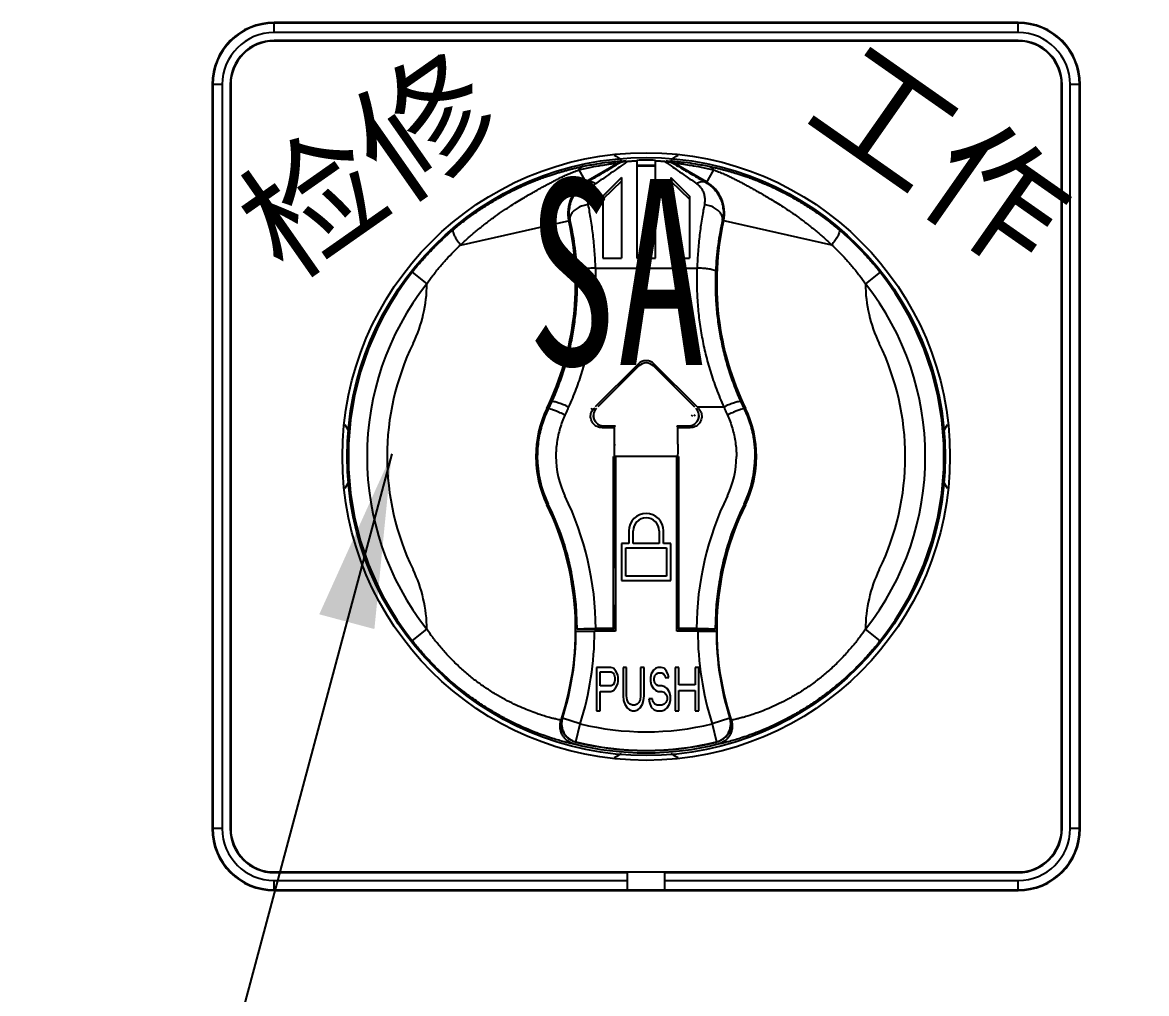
# Model space of a CAD drawing. Extents: x -13620 to 9472, y -41784 to 1902.
# Drawn here: x -560.6 to -469.9, y -40675 to -40596.7 of the extents above; entities that cross this region are included whole.
import ezdxf

# ---------------------------------------------------------------- set-up
doc = ezdxf.new("R2010")
doc.units = 0
doc.header["$LTSCALE"] = 0.5
doc.header["$MEASUREMENT"] = 0
doc.layers.get('0').update_dxf_attribs({"linetype": 'CONTINUOUS'})
doc.layers.add('3 DIM', color=4, linetype='CONTINUOUS', lineweight=13)
doc.styles.add('FS', font='')
doc.styles.get("Standard").update_dxf_attribs({"font": 'isocp.shx', "width": 0.707, "bigfont": 'hztxt.shx'})
doc.styles.get('FS').set_extended_font_data('SimSun')
doc.dimstyles.new('常用14', dxfattribs={"dimtxt": 14, "dimasz": 14, "dimexe": 3.5, "dimexo": 0, "dimgap": 3.5, "dimtad": 1, "dimtoh": 1, "dimdec": 5, "dimdsep": 46, "dimtxsty": 'Standard', "dimcen": 14, "dimadec": 0, "dimazin": 2, "dimtfac": 1, "dimtdec": 5, "dimtmove": 0, "dimatfit": 3, "dimfxl": 1, "dimtfill": 1, "dimtfillclr": 256, "dimarcsym": 0})

msp = doc.modelspace()

# ---------------------------------------------------------------- linework, layer by layer
at = {"ltscale": 0.5}
for p, q in [((-540.28033, -40597.51021), (-540.28033, -40596.70564)), ((-480.28033, -40596.70564), (-540.28033, -40596.70564)), ((-480.28033, -40596.76024), (-540.28033, -40596.76024)), ((-480.28033, -40597.51021), (-480.28033, -40596.70564)), ((-480.28033, -40597.51021), (-540.28033, -40597.51021)), ((-480.28033, -40598.15564), (-540.28033, -40598.15564)), ((-480.28033, -40598.20564), (-540.28033, -40598.20564)), ((-544.47575, -40601.70564), (-545.28033, -40601.70564)), ((-545.28033, -40601.70564), (-545.28033, -40661.70564)), ((-545.22573, -40601.70564), (-545.22573, -40661.70564)), ((-544.47575, -40601.70564), (-544.47575, -40661.70564)), ((-543.83033, -40601.70564), (-543.83033, -40661.70564)), ((-543.78033, -40601.70564), (-543.78033, -40661.70564)), ((-476.78033, -40661.70564), (-476.78033, -40601.70564)), ((-476.73033, -40661.70564), (-476.73033, -40601.70564)), ((-476.0849, -40661.70564), (-476.0849, -40601.70564)), ((-475.28033, -40601.70564), (-476.0849, -40601.70564)), ((-475.33493, -40661.70564), (-475.33493, -40601.70564)), ((-475.28033, -40661.70564), (-475.28033, -40601.70564)), ((-511.89623, -40607.86415), (-511.88388, -40607.90268)), ((-511.88388, -40607.90268), (-511.76455, -40607.89464)), ((-511.03033, -40607.82214), (-511.03033, -40615.70564)), ((-509.53033, -40615.70564), (-509.53033, -40607.82214)), ((-508.79611, -40607.89464), (-508.67677, -40607.90268)), ((-508.67677, -40607.90268), (-508.66442, -40607.86415)), ((-515.70432, -40608.59025), (-515.10685, -40609.62527)), ((-512.54478, -40608.06167), (-515.14339, -40609.56198)), ((-512.54478, -40608.06167), (-512.53321, -40608.09965)), ((-511.03033, -40608.21506), (-509.53033, -40608.21506)), ((-511.03033, -40608.25288), (-509.53033, -40608.25288)), ((-508.02744, -40608.09965), (-508.01587, -40608.06167)), ((-505.41726, -40609.56198), (-508.01587, -40608.06167)), ((-504.8563, -40608.59026), (-505.4538, -40609.62527)), ((-512.28033, -40609.20564), (-513.78033, -40610.70564)), ((-512.28033, -40609.50783), (-513.78033, -40610.95533)), ((-512.28033, -40609.20564), (-512.28033, -40615.70564)), ((-508.28033, -40609.20564), (-508.28033, -40615.70564)), ((-508.28033, -40609.20564), (-506.78033, -40610.70564)), ((-508.28033, -40609.50783), (-506.78033, -40610.95533)), ((-513.78033, -40610.70564), (-513.78033, -40615.70564)), ((-506.78033, -40610.70564), (-506.78033, -40615.70564)), ((-525.24463, -40614.64932), (-516.43733, -40612.68242)), ((-495.31621, -40614.64914), (-504.12331, -40612.68241)), ((-513.78033, -40615.70564), (-512.28033, -40615.70564)), ((-511.03033, -40615.70564), (-509.53033, -40615.70564)), ((-508.28033, -40615.70564), (-506.78033, -40615.70564)), ((-529.14445, -40616.84739), (-527.96613, -40617.77549)), ((-514.38458, -40616.50665), (-506.17607, -40616.5067)), ((-491.4162, -40616.84739), (-492.59452, -40617.77549)), ((-510.92788, -40624.24837), (-514.39089, -40627.70564)), ((-510.81767, -40624.35858), (-510.92788, -40624.24837)), ((-509.74298, -40624.35858), (-509.63277, -40624.24837)), ((-506.16976, -40627.70564), (-509.63277, -40624.24837)), ((-510.86321, -40624.40412), (-514.17022, -40627.70564)), ((-509.69744, -40624.40412), (-506.39044, -40627.70564)), ((-514.49055, -40627.80514), (-514.38022, -40627.91546)), ((-506.19293, -40627.92796), (-506.0701, -40627.80514)), ((-506.16976, -40627.70564), (-504.02222, -40627.70563)), ((-513.84005, -40629.21678), (-513.84005, -40629.37703)), ((-513.84005, -40629.37703), (-512.90171, -40629.37703)), ((-513.69895, -40629.2353), (-512.75998, -40629.2353)), ((-512.90171, -40629.37703), (-512.75998, -40629.2353)), ((-512.84177, -40630.70588), (-512.84177, -40629.31708)), ((-507.80067, -40629.2353), (-506.8617, -40629.2353)), ((-507.65894, -40629.37703), (-507.80067, -40629.2353)), ((-507.71972, -40630.70607), (-507.71972, -40629.31625)), ((-507.65894, -40629.37703), (-506.7206, -40629.37703)), ((-506.7206, -40629.37703), (-506.7206, -40629.21677)), ((-519.04292, -40630.91985), (-519.04375, -40630.9303)), ((-501.51668, -40630.93303), (-501.51799, -40630.91667)), ((-519.073, -40631.71534), (-519.07292, -40631.72839)), ((-512.9025, -40645.58346), (-512.9025, -40631.70564)), ((-507.79978, -40631.70564), (-512.76087, -40631.70564)), ((-512.76087, -40631.70564), (-512.76087, -40645.7751)), ((-507.79978, -40645.7751), (-507.79978, -40631.70564)), ((-507.65815, -40645.58346), (-507.65815, -40631.70564)), ((-501.48774, -40631.729), (-501.48762, -40631.71033)), ((-519.02406, -40632.59716), (-519.0212, -40632.62389)), ((-501.53917, -40632.62129), (-501.5365, -40632.59623)), ((-518.87388, -40633.53864), (-518.86717, -40633.56961)), ((-512.87196, -40634.20564), (-512.81087, -40634.20564)), ((-512.87196, -40634.20564), (-512.87196, -40637.20564)), ((-512.81087, -40637.20564), (-512.81087, -40634.20564)), ((-507.74978, -40634.20564), (-507.68869, -40634.20564)), ((-507.74978, -40637.20564), (-507.74978, -40634.20564)), ((-507.68869, -40634.20564), (-507.68869, -40637.20564)), ((-501.69357, -40633.57001), (-501.68636, -40633.53671)), ((-518.68519, -40634.5235), (-518.61065, -40634.49851)), ((-518.60126, -40634.52672), (-518.18512, -40635.5411)), ((-502.37553, -40635.5411), (-501.95939, -40634.52672)), ((-501.87546, -40634.5235), (-501.94994, -40634.49853)), ((-517.32271, -40637.5554), (-518.18512, -40635.5411)), ((-502.37553, -40635.5411), (-503.23794, -40637.5554)), ((-517.4061, -40637.55653), (-517.33261, -40637.52899)), ((-517.39676, -40637.5815), (-517.4061, -40637.55653)), ((-512.87196, -40637.20564), (-512.81087, -40637.20564)), ((-511.68033, -40637.70564), (-511.68033, -40638.70564)), ((-511.33033, -40638.70564), (-511.33033, -40637.70564)), ((-509.23033, -40637.70564), (-509.23033, -40638.70564)), ((-508.88033, -40638.70564), (-508.88033, -40637.70564)), ((-507.74978, -40637.20564), (-507.68869, -40637.20564)), ((-503.28937, -40637.69459), (-503.23794, -40637.5554)), ((-503.15455, -40637.55653), (-503.22805, -40637.52899)), ((-503.15455, -40637.55653), (-503.16389, -40637.5815)), ((-511.68033, -40638.70564), (-512.28033, -40638.70564)), ((-512.28033, -40638.70564), (-512.28033, -40641.70564)), ((-509.23033, -40638.70564), (-511.33033, -40638.70564)), ((-508.28033, -40638.70564), (-508.88033, -40638.70564)), ((-508.28033, -40641.70564), (-508.28033, -40638.70564)), ((-503.55262, -40638.45679), (-503.54322, -40638.42787)), ((-511.93033, -40639.05564), (-508.63033, -40639.05564)), ((-511.93033, -40641.35564), (-511.93033, -40639.05564)), ((-508.63033, -40639.05564), (-508.63033, -40641.35564)), ((-503.81066, -40639.30829), (-503.80253, -40639.27966)), ((-504.01012, -40640.07144), (-504.00469, -40640.04826)), ((-508.63033, -40641.35564), (-511.93033, -40641.35564)), ((-504.26328, -40641.28085), (-504.26143, -40641.25416)), ((-504.16185, -40640.74428), (-504.15866, -40640.73085)), ((-504.15866, -40640.73085), (-504.15547, -40640.71734)), ((-516.23593, -40641.64588), (-516.22441, -40641.67276)), ((-512.28033, -40641.70564), (-508.28033, -40641.70564)), ((-504.33603, -40641.67225), (-504.32472, -40641.64586)), ((-516.04966, -40643.70564), (-515.94894, -40643.70564)), ((-512.87196, -40643.70564), (-512.7716, -40643.70564)), ((-512.87196, -40643.70564), (-512.87196, -40645.61401)), ((-512.87196, -40643.80564), (-512.76087, -40643.80564)), ((-512.7716, -40643.80564), (-512.7716, -40643.70564)), ((-507.79978, -40643.80564), (-507.68869, -40643.80564)), ((-507.78905, -40643.70564), (-507.68869, -40643.70564)), ((-507.78905, -40643.80564), (-507.78905, -40643.70564)), ((-507.68869, -40643.70564), (-507.68869, -40645.61401)), ((-504.61171, -40643.70564), (-504.51099, -40643.70564)), ((-529.14445, -40646.56389), (-527.96613, -40645.63579)), ((-515.96124, -40645.80564), (-515.94367, -40645.78807)), ((-515.86532, -40645.61401), (-515.84781, -40645.59644)), ((-512.87196, -40645.61401), (-515.86532, -40645.61401)), ((-512.76087, -40645.7751), (-514.44374, -40645.7751)), ((-512.9025, -40645.58346), (-514.3479, -40645.58346)), ((-513.48033, -40645.71437), (-513.57404, -40645.71437)), ((-513.57404, -40645.71437), (-513.57404, -40645.7751)), ((-513.48033, -40645.7751), (-513.48033, -40645.61401)), ((-512.87196, -40645.61401), (-512.9025, -40645.58346)), ((-506.11691, -40645.7751), (-507.79978, -40645.7751)), ((-507.65815, -40645.58346), (-507.68869, -40645.61401)), ((-507.68869, -40645.61401), (-504.69533, -40645.61401)), ((-506.21275, -40645.58346), (-507.65815, -40645.58346)), ((-507.08033, -40645.7751), (-507.08033, -40645.61401)), ((-506.98661, -40645.71437), (-507.08033, -40645.71437)), ((-506.98661, -40645.71437), (-506.98661, -40645.7751)), ((-504.71284, -40645.59644), (-504.69533, -40645.61401)), ((-504.61698, -40645.78807), (-504.59941, -40645.80564)), ((-491.4162, -40646.56389), (-492.59452, -40645.63579)), ((-513.14283, -40648.70564), (-514.28033, -40648.70564)), ((-514.28033, -40648.70564), (-514.28033, -40652.20564)), ((-512.90585, -40648.78011), (-513.14283, -40648.70564)), ((-511.86314, -40648.70564), (-512.14751, -40648.70564)), ((-512.14751, -40648.70564), (-512.14751, -40651.01415)), ((-511.86314, -40651.01415), (-511.86314, -40648.70564)), ((-510.44126, -40648.70564), (-510.72564, -40648.70564)), ((-510.72564, -40648.70564), (-510.72564, -40651.01415)), ((-510.44126, -40651.01415), (-510.44126, -40648.70564)), ((-509.30376, -40648.70564), (-509.49335, -40648.78011)), ((-509.06678, -40648.70564), (-509.30376, -40648.70564)), ((-508.8298, -40648.78011), (-509.06678, -40648.70564)), ((-507.64491, -40648.70564), (-507.92928, -40648.70564)), ((-507.92928, -40648.70564), (-507.92928, -40652.20564)), ((-507.64491, -40650.12053), (-507.64491, -40648.70564)), ((-506.03345, -40648.70564), (-506.31783, -40648.70564)), ((-506.31783, -40648.70564), (-506.31783, -40650.12053)), ((-506.03345, -40652.20564), (-506.03345, -40648.70564)), ((-513.99595, -40649.07798), (-513.09543, -40649.07798)), ((-513.99595, -40650.195), (-513.99595, -40649.07798)), ((-513.09543, -40649.07798), (-512.95324, -40649.15245)), ((-512.95324, -40649.15245), (-512.85845, -40649.30139)), ((-512.71626, -40649.00351), (-512.90585, -40648.78011)), ((-512.85845, -40649.30139), (-512.81105, -40649.52479)), ((-512.81105, -40649.52479), (-512.81105, -40649.74819)), ((-512.57408, -40649.30139), (-512.71626, -40649.00351)), ((-512.52668, -40649.52479), (-512.57408, -40649.30139)), ((-512.52668, -40649.82266), (-512.52668, -40649.52479)), ((-509.87251, -40649.22692), (-509.91991, -40649.52479)), ((-509.91991, -40649.52479), (-509.91991, -40649.82266)), ((-509.68293, -40648.92904), (-509.87251, -40649.22692)), ((-509.49335, -40648.78011), (-509.68293, -40648.92904)), ((-509.63553, -40649.59926), (-509.58814, -40649.37585)), ((-509.63553, -40649.74819), (-509.63553, -40649.59926)), ((-509.58814, -40649.37585), (-509.44595, -40649.22692)), ((-509.44595, -40649.22692), (-509.30376, -40649.15245)), ((-509.30376, -40649.15245), (-509.01939, -40649.15245)), ((-509.01939, -40649.15245), (-508.8772, -40649.22692)), ((-508.8772, -40649.22692), (-508.78241, -40649.37585)), ((-508.64022, -40649.00351), (-508.8298, -40648.78011)), ((-508.78241, -40649.37585), (-508.73501, -40649.52479)), ((-508.73501, -40649.52479), (-508.45064, -40649.52479)), ((-508.49803, -40649.30139), (-508.64022, -40649.00351)), ((-508.45064, -40649.52479), (-508.49803, -40649.30139)), ((-513.09543, -40650.195), (-513.99595, -40650.195)), ((-512.95324, -40650.12053), (-513.09543, -40650.195)), ((-512.85845, -40649.9716), (-512.95324, -40650.12053)), ((-512.90585, -40650.56734), (-512.71626, -40650.34394)), ((-512.81105, -40649.74819), (-512.85845, -40649.9716)), ((-512.71626, -40650.34394), (-512.57408, -40650.04607)), ((-512.57408, -40650.04607), (-512.52668, -40649.82266)), ((-509.91991, -40649.82266), (-509.87251, -40650.12053)), ((-509.87251, -40650.12053), (-509.68293, -40650.41841)), ((-509.68293, -40650.41841), (-509.49335, -40650.56734)), ((-509.58814, -40649.9716), (-509.63553, -40649.74819)), ((-509.44595, -40650.12053), (-509.58814, -40649.9716)), ((-509.30376, -40650.195), (-509.44595, -40650.12053)), ((-509.01939, -40650.195), (-509.30376, -40650.195)), ((-508.78241, -40650.26947), (-509.01939, -40650.195)), ((-508.59283, -40650.41841), (-508.78241, -40650.26947)), ((-508.40324, -40650.71628), (-508.59283, -40650.41841)), ((-506.31783, -40650.12053), (-507.64491, -40650.12053)), ((-513.99595, -40650.64181), (-513.14283, -40650.64181)), ((-513.99595, -40652.20564), (-513.99595, -40650.64181)), ((-513.14283, -40650.64181), (-512.90585, -40650.56734)), ((-512.14751, -40651.01415), (-512.10012, -40651.38649)), ((-512.10012, -40651.38649), (-512.00533, -40651.68436)), ((-511.81574, -40651.31202), (-511.86314, -40651.01415)), ((-511.72095, -40651.53543), (-511.81574, -40651.31202)), ((-510.77303, -40651.31202), (-510.86783, -40651.53543)), ((-510.72564, -40651.01415), (-510.77303, -40651.31202)), ((-510.58345, -40651.68436), (-510.48866, -40651.38649)), ((-510.48866, -40651.38649), (-510.44126, -40651.01415)), ((-509.77772, -40651.23756), (-510.0621, -40651.23756)), ((-510.0621, -40651.23756), (-510.0147, -40651.53543)), ((-509.73033, -40651.46096), (-509.77772, -40651.23756)), ((-509.49335, -40650.56734), (-509.30376, -40650.64181)), ((-509.30376, -40650.64181), (-509.01939, -40650.64181)), ((-509.01939, -40650.64181), (-508.8298, -40650.71628)), ((-508.8298, -40650.71628), (-508.68762, -40650.86522)), ((-508.68762, -40650.86522), (-508.59283, -40651.08862)), ((-508.59283, -40651.31202), (-508.68762, -40651.53543)), ((-508.59283, -40651.08862), (-508.59283, -40651.31202)), ((-508.30845, -40651.01415), (-508.40324, -40650.71628)), ((-508.40324, -40651.68436), (-508.30845, -40651.38649)), ((-508.30845, -40651.38649), (-508.30845, -40651.01415)), ((-507.64491, -40650.56734), (-506.31783, -40650.56734)), ((-507.64491, -40652.20564), (-507.64491, -40650.56734)), ((-506.31783, -40650.56734), (-506.31783, -40652.20564)), ((-514.28033, -40652.20564), (-513.99595, -40652.20564)), ((-512.00533, -40651.68436), (-511.81574, -40651.98224)), ((-511.81574, -40651.98224), (-511.62616, -40652.13117)), ((-511.57876, -40651.68436), (-511.72095, -40651.53543)), ((-511.62616, -40652.13117), (-511.38918, -40652.20564)), ((-511.38918, -40651.75883), (-511.57876, -40651.68436)), ((-511.1996, -40651.75883), (-511.38918, -40651.75883)), ((-511.38918, -40652.20564), (-511.1996, -40652.20564)), ((-511.01001, -40651.68436), (-511.1996, -40651.75883)), ((-511.1996, -40652.20564), (-510.96262, -40652.13117)), ((-510.86783, -40651.53543), (-511.01001, -40651.68436)), ((-510.96262, -40652.13117), (-510.77303, -40651.98224)), ((-510.77303, -40651.98224), (-510.58345, -40651.68436)), ((-510.0147, -40651.53543), (-509.87251, -40651.90777)), ((-509.87251, -40651.90777), (-509.63553, -40652.13117)), ((-509.58814, -40651.68436), (-509.73033, -40651.46096)), ((-509.63553, -40652.13117), (-509.39855, -40652.20564)), ((-509.39855, -40651.75883), (-509.58814, -40651.68436)), ((-509.01939, -40651.75883), (-509.39855, -40651.75883)), ((-509.39855, -40652.20564), (-509.01939, -40652.20564)), ((-508.8298, -40651.68436), (-509.01939, -40651.75883)), ((-509.01939, -40652.20564), (-508.78241, -40652.13117)), ((-508.68762, -40651.53543), (-508.8298, -40651.68436)), ((-508.78241, -40652.13117), (-508.59283, -40651.98224)), ((-508.59283, -40651.98224), (-508.40324, -40651.68436)), ((-507.92928, -40652.20564), (-507.64491, -40652.20564)), ((-506.31783, -40652.20564), (-506.03345, -40652.20564)), ((-517.14342, -40652.95753), (-517.14458, -40652.95812)), ((-517.05232, -40652.8146), (-517.03024, -40652.80314)), ((-515.60077, -40653.2575), (-517.03024, -40652.80314)), ((-515.96026, -40654.71372), (-515.60077, -40653.2575)), ((-503.53041, -40652.80314), (-504.95988, -40653.2575)), ((-504.95988, -40653.2575), (-504.60039, -40654.71372)), ((-503.53041, -40652.80314), (-503.50833, -40652.8146)), ((-503.41608, -40652.95812), (-503.41723, -40652.95753)), ((-516.08426, -40654.88534), (-516.0855, -40654.88598)), ((-515.98392, -40654.72597), (-515.96026, -40654.71372)), ((-504.60039, -40654.71372), (-504.57673, -40654.72597)), ((-504.47515, -40654.88598), (-504.47639, -40654.88534)), ((-544.47575, -40661.70564), (-545.28033, -40661.70564)), ((-475.28033, -40661.70564), (-476.0849, -40661.70564)), ((-540.28033, -40665.20564), (-480.28033, -40665.20564)), ((-540.28033, -40665.25564), (-511.78033, -40665.25564)), ((-540.28033, -40665.90107), (-511.78033, -40665.90107)), ((-540.28033, -40666.70564), (-540.28033, -40665.90107)), ((-511.78033, -40666.65104), (-511.78033, -40665.20564)), ((-508.78033, -40666.65104), (-508.78033, -40665.20564)), ((-508.78033, -40665.25564), (-480.28033, -40665.25564)), ((-508.78033, -40665.90107), (-480.28033, -40665.90107)), ((-480.28033, -40666.70564), (-480.28033, -40665.90107)), ((-540.28033, -40666.65104), (-511.78033, -40666.65104)), ((-540.28033, -40666.70564), (-521.78033, -40666.70564)), ((-521.78033, -40666.69255), (-518.78033, -40666.69255)), ((-521.78033, -40666.70564), (-521.78033, -40666.69255)), ((-518.78033, -40666.70564), (-518.78033, -40666.69255)), ((-518.78033, -40666.70564), (-511.78033, -40666.70564)), ((-511.78033, -40666.65764), (-508.78033, -40666.65764)), ((-511.78033, -40666.69255), (-508.78033, -40666.69255)), ((-511.78033, -40666.70564), (-511.78033, -40666.69255)), ((-508.78033, -40666.65104), (-480.28033, -40666.65104)), ((-508.78033, -40666.70564), (-508.78033, -40666.69255)), ((-508.78033, -40666.70564), (-501.78033, -40666.70564)), ((-501.78033, -40666.69255), (-498.78033, -40666.69255)), ((-501.78033, -40666.70564), (-501.78033, -40666.69255)), ((-498.78033, -40666.70564), (-498.78033, -40666.69255)), ((-498.78033, -40666.70564), (-480.28033, -40666.70564))]:
    msp.add_line(p, q, dxfattribs=at)
for points in [[(-518.83514, -40629.56797), (-518.84598, -40629.62032), (-518.85432, -40629.66003), (-518.87602, -40629.76496)], [(-518.83281, -40629.55612), (-518.83297, -40629.55699), (-518.83514, -40629.56797)], [(-501.72041, -40629.59286), (-501.72576, -40629.56674), (-501.72678, -40629.56162)], [(-501.65466, -40629.91721), (-501.67172, -40629.82927), (-501.68721, -40629.75229), (-501.72041, -40629.59286)], [(-518.87602, -40629.76496), (-518.88909, -40629.83009), (-518.90344, -40629.90383), (-518.91892, -40629.98653), (-518.93527, -40630.07822), (-518.95221, -40630.17892), (-518.96942, -40630.28863), (-518.98659, -40630.4074), (-519.00337, -40630.53532), (-519.01936, -40630.67234), (-519.03412, -40630.8184), (-519.04721, -40630.97342), (-519.05815, -40631.13733), (-519.06645, -40631.30991), (-519.07165, -40631.49097), (-519.07321, -40631.68029), (-519.07058, -40631.8776), (-519.06321, -40632.08247), (-519.05066, -40632.29442), (-519.03248, -40632.51305), (-519.00817, -40632.73788), (-518.97716, -40632.96833), (-518.93911, -40633.20369), (-518.89377, -40633.44334), (-518.8408, -40633.68656), (-518.77983, -40633.93257), (-518.7107, -40634.18057), (-518.6334, -40634.42981), (-518.6012, -40634.5267)], [(-501.95945, -40634.5267), (-501.9293, -40634.43609), (-501.84945, -40634.17887), (-501.77814, -40633.92238), (-501.71543, -40633.66743), (-501.66115, -40633.41488), (-501.61494, -40633.16557), (-501.57651, -40632.92029), (-501.54564, -40632.67974), (-501.52192, -40632.44473), (-501.50477, -40632.21591), (-501.49368, -40631.99384), (-501.48821, -40631.77903), (-501.48785, -40631.57212), (-501.49196, -40631.37355), (-501.49995, -40631.18372), (-501.51125, -40631.00297), (-501.5253, -40630.83171), (-501.54152, -40630.67021), (-501.55936, -40630.5187), (-501.57825, -40630.37743), (-501.59768, -40630.24655), (-501.61719, -40630.1261), (-501.63634, -40630.01624), (-501.65466, -40629.91721)], [(-517.32271, -40637.5554), (-517.28494, -40637.65734), (-517.19551, -40637.90501), (-517.11023, -40638.15016), (-517.02928, -40638.39188), (-516.95275, -40638.62931), (-516.88072, -40638.86167), (-516.81317, -40639.08821), (-516.75009, -40639.30825), (-516.69142, -40639.52113), (-516.63709, -40639.72623), (-516.58699, -40639.92301), (-516.54097, -40640.11095), (-516.49889, -40640.2896), (-516.4606, -40640.45867), (-516.42588, -40640.61796), (-516.39453, -40640.76728), (-516.36639, -40640.90638), (-516.34128, -40641.0352), (-516.319, -40641.1538), (-516.29934, -40641.26228), (-516.28217, -40641.36043), (-516.26736, -40641.44822), (-516.25475, -40641.52584), (-516.24419, -40641.5935), (-516.23554, -40641.65127), (-516.22885, -40641.69814), (-516.22408, -40641.73353), (-516.22118, -40641.75687), (-516.22062, -40641.76171)], [(-504.13697, -40640.62824), (-504.10111, -40640.46345), (-504.06115, -40640.28697), (-504.01679, -40640.09891), (-503.96778, -40639.89951), (-503.9139, -40639.68918), (-503.85493, -40639.46844), (-503.79066, -40639.2379), (-503.72098, -40638.99827), (-503.64577, -40638.75034), (-503.56497, -40638.495), (-503.47857, -40638.23319), (-503.38665, -40637.96599), (-503.28937, -40637.69459)], [(-504.34023, -40641.76268), (-504.34047, -40641.76555), (-504.3404, -40641.7651), (-504.33886, -40641.75172), (-504.33578, -40641.72747), (-504.33111, -40641.69314), (-504.32475, -40641.64886), (-504.31662, -40641.59458), (-504.30666, -40641.53063), (-504.29468, -40641.45663), (-504.28048, -40641.3721), (-504.26385, -40641.2766), (-504.2446, -40641.16985), (-504.22256, -40641.05189), (-504.19745, -40640.92245)], [(-504.19745, -40640.92245), (-504.169, -40640.78128), (-504.13697, -40640.62824)]]:
    msp.add_lwpolyline(points, dxfattribs=at)
for radius in [24.5, 24.11345]:
    msp.add_circle((-510.28033, -40631.70564), radius, dxfattribs=at)
for centre, radius, start, end in [((-540.28033, -40601.70564), 5, 90, 180), ((-540.28033, -40601.70564), 4.9454, 90, 180), ((-480.28033, -40601.70564), 5, 0, 90), ((-480.28033, -40601.70564), 4.9454, 0, 90), ((-540.28033, -40601.70564), 4.19543, 90, 180), ((-480.28033, -40601.70564), 4.19543, 0, 90), ((-540.28033, -40601.70564), 3.55, 90, 180), ((-540.28033, -40601.70564), 3.5, 90, 180), ((-480.28033, -40601.70564), 3.55, 0, 90), ((-480.28033, -40601.70564), 3.5, 0, 90), ((-510.28033, -40603.70564), 4.5, 235.1141983, 243.8192165), ((-510.28033, -40631.70564), 23.89528, 88.2013646, 91.7986354), ((-510.28033, -40603.70564), 4.5, 296.1807835, 304.8858017), ((-513.6953, -40612.07015), 2.89619, 120, 192.5879351), ((-506.86535, -40612.07015), 2.89619, 347.4120649, 60), ((-539.07033, -40617.73654), 23.10381, 334.1170209, 12.5879351), ((-481.49033, -40617.73654), 23.10381, 167.4120649, 205.8829791), ((-510.28033, -40631.70564), 24.01298, 141.7744117, 218.2255883), ((-510.28033, -40631.70564), 24.01298, 321.7744117, 38.2255883), ((-510.28033, -40631.70564), 22.51303, 141.7746471, 218.2254607), ((-539.07033, -40617.73654), 11.10427, 334.1170209, 359.7985958), ((-481.49033, -40617.73654), 11.10427, 180.2013785, 205.8829791), ((-510.28033, -40631.70564), 22.51303, 321.7745298, 38.2253682), ((-510.28033, -40631.70564), 20.89573, 154.1170209, 205.8829791), ((-510.28033, -40631.70564), 20.89573, 334.1170209, 25.8829791), ((-510.28033, -40631.70564), 8.89619, 154.1170209, 205.8829791), ((-510.28033, -40631.70564), 8.89619, 334.1170209, 25.8829791), ((-513.84005, -40628.45564), 0.704, 165.1104289, 235.1595414), ((-506.7206, -40628.45564), 0.704, 304.8388075, 14.8862834), ((-538.28033, -40631.70564), 4.5, 26.1808555, 34.5975871), ((-482.28033, -40631.70564), 4.5, 145.4024129, 153.8191445), ((-510.28033, -40631.70564), 8.77735, 180, 205.8829791), ((-510.28033, -40631.70564), 7.27741, 180, 205.8829791), ((-510.28033, -40631.70564), 7.27741, 334.1170209, 0), ((-510.28033, -40631.70564), 8.77735, 334.1170209, 0), ((-538.28033, -40631.70564), 4.5, 325.4024129, 333.8191445), ((-482.28033, -40631.70564), 4.5, 206.1808555, 214.5975871), ((-510.28033, -40631.70564), 8.86466, 198.5345387, 205.8829791), ((-510.28033, -40631.70564), 8.78612, 198.7284205, 205.8829791), ((-539.07033, -40645.67475), 24.72259, 0.2115493, 25.8829791), ((-481.49033, -40645.67475), 24.72259, 154.1170209, 179.7884507), ((-510.28033, -40631.70564), 8.78612, 334.1170209, 341.2715795), ((-510.28033, -40631.70564), 8.86466, 334.1170209, 341.4654613), ((-539.07033, -40645.67475), 23.10381, 341.6243708, 25.8829791), ((-539.07033, -40645.67475), 23.13534, 20.542441, 25.8829791), ((-539.07033, -40645.67475), 23.21388, 20.4728139, 25.8829791), ((-539.07033, -40645.67475), 23.22265, 0.193198, 25.8829791), ((-481.49033, -40645.67475), 23.22265, 154.1170209, 179.806802), ((-481.49033, -40645.67475), 23.10381, 154.1170209, 198.3733358), ((-481.49033, -40645.67475), 23.21388, 154.1170209, 159.5271861), ((-481.49033, -40645.67475), 23.13534, 154.1170209, 159.457559), ((-510.28033, -40637.70564), 1.4, 0, 180), ((-510.28033, -40637.70564), 1.05, 0, 180), ((-510.28033, -40631.70564), 9.25, 219.7128956, 220.6173752), ((-510.28033, -40631.70564), 9.25, 319.379183, 320.28711), ((-539.07033, -40645.67475), 11.10427, 0.201223, 25.8829791), ((-481.49033, -40645.67475), 11.10427, 154.1170209, 179.798793), ((-539.07033, -40645.67475), 23.20508, 0.149967, 4.8677811), ((-481.49033, -40645.67475), 23.20508, 175.1322189, 179.850033), ((-539.07033, -40645.79766), 23.10909, 342.3233828, 359.9802059), ((-539.07033, -40645.79766), 23.12665, 342.3670486, 0.0237452), ((-539.07033, -40645.79766), 24.6266, 342.36701, 0.0524888), ((-513.57404, -40646.20564), 0.49127, 90, 117.5117532), ((-506.98661, -40646.20564), 0.49127, 62.4882468, 90), ((-481.49033, -40645.79766), 24.6266, 179.9475112, 197.6329909), ((-481.49033, -40645.79766), 23.12665, 179.9762548, 197.6329514), ((-481.49033, -40645.79766), 23.10909, 180.0197941, 197.6766172), ((-510.28033, -40631.70564), 22.19887, 256.132888, 283.8671123), ((-510.28033, -40631.70564), 23.89528, 255.9428036, 284.0571964), ((-510.28033, -40631.70564), 23.71638, 256.0844193, 283.9155807), ((-510.28033, -40631.70564), 23.69881, 256.132824, 283.867176), ((-510.28033, -40659.70564), 4.5, 116.1807835, 124.8858017), ((-510.28033, -40659.70564), 4.5, 55.1141983, 63.8192165), ((-540.28033, -40661.70564), 5, 180, 270), ((-540.28033, -40661.70564), 4.9454, 180, 270), ((-540.28033, -40661.70564), 4.19543, 180, 270), ((-540.28033, -40661.70564), 3.55, 180, 270), ((-540.28033, -40661.70564), 3.5, 180, 270), ((-480.28033, -40661.70564), 5, 270, 0), ((-480.28033, -40661.70564), 4.9454, 270, 0), ((-480.28033, -40661.70564), 4.19543, 270, 0), ((-480.28033, -40661.70564), 3.55, 270, 0), ((-480.28033, -40661.70564), 3.5, 270, 0)]:
    msp.add_arc(centre, radius, start, end, dxfattribs=at)
for centre, major_axis, ratio, start_param, end_param in [((-510.28033, -40624.897), (0, 0.91654), 0.99999931, -0.78456832, 0.78456832), ((-510.28033, -40624.98798), (0, 0.82502), 0.99999931, -0.78456832, 0.78456832), ((-518.02395, -40631.70564), (-30.00228, -29.99772), 0.0087262, -1.69218689, -1.68884128), ((-517.80327, -40631.70564), (-30.00228, -29.99772), 0.0087262, -1.69218689, -1.68834435), ((-502.75738, -40631.70564), (30.00228, -29.99772), 0.0087262, -1.69218689, -1.68834435), ((-502.5367, -40631.70564), (30.00228, -29.99772), 0.0087262, -1.69218689, -1.68884128), ((-512.84141, -40634.20564), (0, -3.5), 0.00872687, -4.71246994, 0), ((-507.71924, -40634.20564), (0, -3.5), 0.00872687, -3.14159265, -1.57079633), ((-512.84141, -40637.20564), (0, -3.5), 0.00872687, 6.28318531, 9.42477796), ((-507.71924, -40637.20564), (0, -3.5), 0.00872687, 1.57079633, 3.14159265)]:
    msp.add_ellipse(centre, major_axis=major_axis, ratio=ratio, start_param=start_param, end_param=end_param, dxfattribs=at)
for points, start_tangent, end_tangent in [([(-515.34161, -40608.30174), (-514.26614, -40608.10188), (-513.38205, -40607.97742), (-512.71575, -40607.90811), (-512.25678, -40607.87408), (-511.98525, -40607.86178), (-511.89623, -40607.86415)], (0.97855164, 0.20600165), (0.32677162, -0.94510333)), ([(-511.76386, -40607.89459), (-511.95834, -40608.03601), (-512.30086, -40608.27832), (-512.80795, -40608.63254), (-513.4904, -40609.10585), (-514.35688, -40609.7039)], (-0.79992549, -0.60009933), (-0.82354053, -0.56725743)), ([(-511.89623, -40607.86415), (-512.12162, -40607.89675), (-512.33948, -40607.9631), (-512.54478, -40608.06167)], (-0.99770981, -0.06763968), (-0.86603424, -0.4999847)), ([(-511.88388, -40607.90268), (-512.10972, -40607.9351), (-512.32782, -40608.00128), (-512.53321, -40608.09965)], (-0.99779019, -0.06644353), (-0.86651559, -0.49915)), ([(-511.76386, -40607.89459), (-511.3977, -40607.87254), (-511.03033, -40607.85608)], (0.99769719, 0.06782568), (0.99931272, 0.0370688)), ([(-509.53033, -40607.85608), (-509.16294, -40607.87254), (-508.79679, -40607.89459)], (0.99931272, -0.0370688), (0.99769721, -0.06782539)), ([(-508.79679, -40607.89459), (-508.60238, -40608.03595), (-508.26, -40608.27817), (-507.75316, -40608.63222), (-507.07077, -40609.10548), (-506.20377, -40609.7039)], (0.7999126, -0.60011652), (0.82354053, -0.56725743)), ([(-508.67677, -40607.90268), (-508.45093, -40607.9351), (-508.23283, -40608.00128), (-508.02744, -40608.09965)], (0.99779019, -0.06644354), (0.86651538, -0.49915038)), ([(-508.66442, -40607.86415), (-508.57539, -40607.86178), (-508.3039, -40607.87408), (-507.84479, -40607.90812), (-507.17894, -40607.97738), (-506.29521, -40608.10177), (-505.21904, -40608.30174)], (0.32601119, 0.94536591), (0.97855062, -0.20600652)), ([(-508.66442, -40607.86415), (-508.43903, -40607.89675), (-508.22117, -40607.9631), (-508.01587, -40608.06166)], (0.99771113, -0.06762026), (0.86604051, -0.49997384)), ([(-525.84315, -40613.42357), (-525.06327, -40612.79015), (-524.27419, -40612.20241), (-523.45367, -40611.64293), (-522.62666, -40611.12802), (-521.82891, -40610.6746), (-521.08057, -40610.28546), (-520.39228, -40609.95684), (-519.78608, -40609.68964), (-519.26745, -40609.47696), (-518.81349, -40609.30251), (-518.40801, -40609.15571), (-518.04486, -40609.0313), (-517.72027, -40608.92565), (-517.42814, -40608.83497), (-517.14861, -40608.75204), (-516.86132, -40608.67066), (-516.57225, -40608.59263), (-516.28396, -40608.51859), (-515.98951, -40608.44678), (-515.67958, -40608.37522), (-515.34161, -40608.30174)], (0.76269965, 0.64675284), (0.97857277, 0.20590129)), ([(-525.24463, -40614.64933), (-524.60763, -40614.05732), (-523.96087, -40613.49929), (-523.28574, -40612.95743), (-522.60199, -40612.44576), (-521.93852, -40611.98037), (-521.31125, -40611.56471), (-520.72862, -40611.19672), (-520.20922, -40610.88108), (-519.75816, -40610.61499), (-519.3566, -40610.3835), (-518.99094, -40610.17667), (-518.65622, -40609.99053), (-518.34976, -40609.82289), (-518.06671, -40609.67068), (-517.78816, -40609.52379), (-517.49259, -40609.3717), (-517.18394, -40609.21796), (-516.86308, -40609.06487), (-516.52015, -40608.91041), (-516.14095, -40608.75257), (-515.70432, -40608.59025)], (0.71946771, 0.69452589), (0.9449703, 0.32715614)), ([(-515.34161, -40608.30175), (-515.47746, -40608.35625), (-515.59962, -40608.4534), (-515.70441, -40608.59027)], (-0.97456308, -0.22411339), (-0.52142454, -0.8532974)), ([(-515.70432, -40608.59025), (-514.71519, -40608.37042), (-513.90392, -40608.22407), (-513.29364, -40608.13494), (-512.87386, -40608.08548), (-512.62584, -40608.06316), (-512.54478, -40608.06167)], (0.97126321, 0.23800793), (0.28156273, -0.95954282)), ([(-512.53321, -40608.09965), (-512.73954, -40608.22651), (-513.08758, -40608.43545), (-513.59204, -40608.7348), (-514.26258, -40609.12998), (-515.10685, -40609.62527)], (-0.84569392, -0.53366825), (-0.8629241, -0.50533354)), ([(-508.02744, -40608.09965), (-507.82119, -40608.22647), (-507.4733, -40608.43531), (-506.9691, -40608.7345), (-506.29863, -40609.12966), (-505.4538, -40609.62527)], (0.84569322, -0.53366935), (0.86292401, -0.5053337)), ([(-508.01587, -40608.06167), (-507.9348, -40608.06317), (-507.6868, -40608.08548), (-507.26688, -40608.13495), (-506.65701, -40608.22402), (-505.84607, -40608.3703), (-504.8563, -40608.59026)], (0.2809477, 0.95972308), (0.97126098, -0.23801703)), ([(-505.21904, -40608.30174), (-504.89783, -40608.37147), (-504.60206, -40608.43946), (-504.32082, -40608.50759), (-504.04589, -40608.57757), (-503.77122, -40608.65089), (-503.4971, -40608.72754), (-503.22906, -40608.8059), (-502.95685, -40608.889), (-502.65886, -40608.98409), (-502.32851, -40609.09463), (-501.96313, -40609.22328), (-501.55996, -40609.37315), (-501.11425, -40609.54871), (-500.61921, -40609.75618), (-500.06771, -40610.0032), (-499.45172, -40610.29959), (-498.74666, -40610.6665), (-497.94768, -40611.11989), (-497.10884, -40611.64171), (-496.28507, -40612.2034), (-495.50082, -40612.78748), (-494.7175, -40613.42357)], (0.97854631, -0.20602698), (0.76270303, -0.64674886)), ([(-505.21904, -40608.30174), (-505.08319, -40608.35624), (-504.96102, -40608.45339), (-504.85624, -40608.59026)], (0.9745634, -0.22411196), (0.52144661, -0.85328391)), ([(-504.85629, -40608.59026), (-504.44069, -40608.74427), (-504.07741, -40608.89441), (-503.74789, -40609.04157), (-503.43956, -40609.18739), (-503.14365, -40609.33352), (-502.85889, -40609.47889), (-502.58921, -40609.62009), (-502.32285, -40609.76236), (-502.03858, -40609.91681), (-501.73085, -40610.08667), (-501.39787, -40610.27341), (-501.03758, -40610.47889), (-500.64607, -40610.70649), (-500.21764, -40610.96138), (-499.74633, -40611.24987), (-499.22543, -40611.58021), (-498.63462, -40611.97188), (-497.97016, -40612.43745), (-497.27658, -40612.95613), (-496.59876, -40613.50014), (-495.95593, -40614.05472), (-495.31621, -40614.64914)], (0.94489048, -0.32738659), (0.71947335, -0.69452005)), ([(-515.10685, -40609.62527), (-515.57121, -40609.96297), (-515.96693, -40610.40095), (-516.26658, -40610.92071), (-516.45018, -40611.49627), (-516.50687, -40612.0942), (-516.43733, -40612.68242)], (-0.86473626, -0.50222625), (0.22119976, -0.97522852)), ([(-514.35688, -40609.7039), (-514.63115, -40609.58676), (-514.88691, -40609.55993), (-515.10687, -40609.62523)], (-0.86603218, 0.49998826), (-0.87218647, -0.48917355)), ([(-514.35688, -40609.7039), (-514.57328, -40609.89035), (-514.75794, -40610.13269), (-514.89721, -40610.41983), (-514.98182, -40610.73706), (-515.00698, -40611.06583), (-514.97344, -40611.38779)], (-0.82351267, -0.56729788), (0.19250931, -0.98129515)), ([(-505.45378, -40609.62524), (-505.67374, -40609.55993), (-505.9295, -40609.58676), (-506.20377, -40609.7039)], (-0.87218117, 0.48918299), (-0.86603213, -0.49998835)), ([(-506.20377, -40609.7039), (-505.98738, -40609.89034), (-505.80274, -40610.13265), (-505.66346, -40610.41979), (-505.57883, -40610.73707), (-505.55368, -40611.06582), (-505.58722, -40611.38779)], (0.82350931, -0.56730276), (-0.1924948, -0.98129799)), ([(-505.4538, -40609.62527), (-504.9895, -40609.96291), (-504.59373, -40610.40093), (-504.29403, -40610.92081), (-504.11042, -40611.49651), (-504.05379, -40612.09438), (-504.12331, -40612.68241)], (0.86472804, -0.5022404), (-0.22120359, -0.97522765)), ([(-514.97344, -40611.3878), (-515.38761, -40611.48243), (-515.76856, -40611.6471), (-516.08572, -40611.86861), (-516.31366, -40612.12919), (-516.43408, -40612.40793), (-516.43733, -40612.68246)], (-0.99104205, -0.13355018), (0.20756371, -0.9782215)), ([(-514.97344, -40611.38779), (-514.76585, -40612.56065), (-514.59056, -40613.83183), (-514.461, -40615.16058), (-514.38457, -40616.50665)], (0.19253975, -0.98128917), (0.03647405, -0.9993346)), ([(-505.58722, -40611.38779), (-505.79479, -40612.56059), (-505.97009, -40613.8318), (-506.09966, -40615.16064), (-506.17608, -40616.5067)], (-0.19253783, -0.98128955), (-0.0364804, -0.99933437)), ([(-504.12332, -40612.68246), (-504.12657, -40612.40793), (-504.24699, -40612.12919), (-504.47493, -40611.86861), (-504.79209, -40611.6471), (-505.17304, -40611.48242), (-505.58722, -40611.38779)], (0.20756735, 0.97822073), (-0.99104201, 0.13355046)), ([(-516.43733, -40612.68242), (-516.24215, -40613.61779), (-516.07709, -40614.63316), (-515.9551, -40615.69466), (-515.88323, -40616.76888)], (0.22538072, -0.97427077), (0.04296179, -0.99907672)), ([(-504.12331, -40612.68241), (-504.31855, -40613.61806), (-504.48361, -40614.63351), (-504.60558, -40615.69505), (-504.67742, -40616.76888)], (-0.2253808, -0.97427075), (-0.04296517, -0.99907657)), ([(-529.14445, -40616.84739), (-528.56193, -40616.13641), (-527.91163, -40615.40421), (-527.22464, -40614.6923), (-526.52677, -40614.02623), (-525.84315, -40613.42357)], (0.61875916, 0.78558074), (0.7626984, 0.64675432)), ([(-525.84315, -40613.42357), (-525.87456, -40613.53653), (-525.82296, -40613.73461), (-525.69262, -40614.00142), (-525.49431, -40614.31491), (-525.24445, -40614.64914)], (-0.73674947, -0.67616582), (0.62568548, -0.78007543)), ([(-494.7175, -40613.42357), (-494.68609, -40613.53653), (-494.73769, -40613.73461), (-494.86803, -40614.00142), (-495.06634, -40614.31491), (-495.3162, -40614.64914)], (0.73675027, -0.67616496), (-0.62568548, -0.78007543)), ([(-494.7175, -40613.42357), (-494.03758, -40614.02284), (-493.33963, -40614.6887), (-492.65105, -40615.40202), (-491.99946, -40616.13555), (-491.4162, -40616.84739)], (0.76269763, -0.64675522), (0.61875916, -0.78558074)), ([(-527.96618, -40617.77556), (-527.48295, -40617.11295), (-526.94611, -40616.43745), (-526.38087, -40615.78843), (-525.80715, -40615.18776), (-525.24463, -40614.64932)], (0.57363262, 0.8191127), (0.73735189, 0.67550884)), ([(-495.31621, -40614.64914), (-494.75661, -40615.18466), (-494.18282, -40615.78509), (-493.61622, -40616.43543), (-493.07831, -40617.11216), (-492.59447, -40617.77555)], (0.7373525, -0.67550818), (0.57363242, -0.81911284)), ([(-515.88323, -40616.76888), (-515.86345, -40618.04049), (-515.91694, -40619.36413), (-516.04732, -40620.69401), (-516.252, -40622.00335), (-516.5322, -40623.30341), (-516.89372, -40624.609), (-517.34659, -40625.93343), (-517.90559, -40627.28862)], (0.04294272, -0.99907754), (-0.41032444, -0.91193961)), ([(-514.38458, -40616.50665), (-514.36363, -40617.86), (-514.42068, -40619.26921), (-514.55959, -40620.68506), (-514.77761, -40622.07905), (-515.07603, -40623.46313), (-515.46102, -40624.8531), (-515.94329, -40626.26311), (-516.53843, -40627.70563)], (0.04286581, -0.99908084), (-0.41038573, -0.91191203)), ([(-514.38459, -40616.50634), (-514.84682, -40616.53557), (-515.26397, -40616.58145), (-515.59538, -40616.63951), (-515.80874, -40616.70408), (-515.88323, -40616.76888)], (-0.99911309, -0.0421074), (-0.02312046, -0.99973269)), ([(-506.17607, -40616.5067), (-506.19698, -40617.86359), (-506.13976, -40619.27223), (-506.00083, -40620.68687), (-505.78276, -40622.08056), (-505.48421, -40623.46476), (-505.09909, -40624.85485), (-504.61685, -40626.26447), (-504.02222, -40627.70563)], (-0.04286548, -0.99908085), (0.41038576, -0.91191202)), ([(-504.67742, -40616.76888), (-504.75191, -40616.70408), (-504.96527, -40616.63951), (-505.29668, -40616.58145), (-505.71383, -40616.53557), (-506.17606, -40616.50634)], (-0.02312046, 0.99973269), (-0.99911309, 0.04210738)), ([(-504.67742, -40616.76888), (-504.69716, -40618.04392), (-504.64351, -40619.36702), (-504.51311, -40620.69575), (-504.30838, -40622.00481), (-504.02806, -40623.30497), (-503.66642, -40624.61067), (-503.21357, -40625.93473), (-502.65506, -40627.28862)], (-0.04294256, -0.99907754), (0.41032446, -0.9119396)), ([(-518.17852, -40627.8732), (-518.66488, -40629.10686), (-518.95933, -40630.39421), (-519.05768, -40631.70564)], (-0.43586284, -0.9000131), (-0.00003111, -1)), ([(-516.82911, -40628.36089), (-517.23203, -40628.17585), (-517.59832, -40628.02285), (-517.89467, -40627.91578), (-518.09414, -40627.86439), (-518.17859, -40627.87335)], (-0.90219058, 0.43133765), (-0.51237877, -0.85875957)), ([(-517.90559, -40627.28862), (-517.99476, -40627.48434), (-518.08576, -40627.67926), (-518.17852, -40627.8732)], (-0.41032624, -0.9119388), (-0.43568721, -0.90009814)), ([(-516.53844, -40627.70564), (-516.94517, -40627.53487), (-517.31523, -40627.39753), (-517.61523, -40627.30603), (-517.81811, -40627.26859), (-517.90559, -40627.28862)], (-0.91462863, 0.40429502), (-0.47499625, -0.87998782)), ([(-516.53843, -40627.70563), (-516.63338, -40627.92497), (-516.73027, -40628.14339), (-516.82911, -40628.36089)], (-0.39311089, -0.91949107), (-0.41784012, -0.90852057)), ([(-513.84005, -40629.37703), (-514.03616, -40629.3559), (-514.22334, -40629.29345), (-514.39279, -40629.19265), (-514.53675, -40629.05824), (-514.64875, -40628.89643), (-514.72376, -40628.71458), (-514.75842, -40628.52098), (-514.75116, -40628.32449), (-514.70233, -40628.134), (-514.61406, -40627.95811), (-514.49055, -40627.80514)], (-1, 0), (0.70767826, 0.70653484)), ([(-514.28468, -40627.81992), (-514.41651, -40627.99143), (-514.49976, -40628.19226), (-514.52791, -40628.40621), (-514.49929, -40628.62236), (-514.41671, -40628.82112), (-514.28403, -40628.99362), (-514.1132, -40629.12438), (-513.91289, -40629.20722), (-513.69895, -40629.2353)], (-0.70767606, -0.70653704), (1, 0)), ([(-506.8617, -40629.2353), (-506.64772, -40629.20721), (-506.44732, -40629.12431), (-506.27656, -40628.99356), (-506.14394, -40628.82111), (-506.06136, -40628.62236), (-506.03274, -40628.40627), (-506.06086, -40628.19238), (-506.14412, -40627.99145), (-506.27597, -40627.81992)], (1, 0), (-0.70767606, 0.70653704)), ([(-506.0701, -40627.80514), (-505.94634, -40627.9585), (-505.85816, -40628.13445), (-505.80941, -40628.32505), (-505.80228, -40628.52176), (-505.83717, -40628.71555), (-505.91251, -40628.89753), (-506.02485, -40629.05934), (-506.16907, -40629.19356), (-506.33866, -40629.29407), (-506.52532, -40629.35608), (-506.7206, -40629.37703)], (0.70767826, -0.70653484), (-1, 0)), ([(-502.65506, -40627.28862), (-502.74254, -40627.26859), (-502.94542, -40627.30603), (-503.24542, -40627.39753), (-503.61548, -40627.53487), (-504.02222, -40627.70564)], (-0.47499625, 0.87998782), (-0.91462863, -0.40429502)), ([(-504.02222, -40627.70563), (-503.92727, -40627.92497), (-503.83038, -40628.14339), (-503.73154, -40628.36089)], (0.39311089, -0.91949107), (0.41784012, -0.90852057)), ([(-502.38206, -40627.87335), (-502.46651, -40627.86439), (-502.66598, -40627.91578), (-502.96233, -40628.02285), (-503.32862, -40628.17585), (-503.73154, -40628.36089)], (-0.51237857, 0.85875969), (-0.90219057, -0.43133766)), ([(-502.65506, -40627.28862), (-502.56589, -40627.48434), (-502.47489, -40627.67926), (-502.38213, -40627.8732)], (0.41032625, -0.9119388), (0.43568716, -0.90009816)), ([(-502.38213, -40627.8732), (-501.89568, -40629.10717), (-501.60138, -40630.3938), (-501.50297, -40631.70564)], (0.43586263, -0.9000132), (0.0000398, -1)), ([(-516.82911, -40628.36089), (-517.23208, -40629.43718), (-517.4763, -40630.56155), (-517.55773, -40631.70564)], (-0.41779431, -0.90854164), (-0.00005164, -1)), ([(-503.73154, -40628.36089), (-503.32844, -40629.43764), (-503.08435, -40630.56154), (-503.00292, -40631.70564)], (0.41779333, -0.90854209), (0.00006475, -1)), ([(-518.68519, -40634.5235), (-518.94807, -40633.56029), (-519.09458, -40632.6223), (-519.13847, -40631.73555), (-519.10041, -40630.94081), (-519.01287, -40630.28722), (-518.91608, -40629.81625), (-518.8472, -40629.55232)], (-0.31772932, 0.94818146), (0.28971487, 0.957113)), ([(-518.83165, -40629.55636), (-518.88569, -40629.81423), (-518.96759, -40630.27741), (-519.04292, -40630.91985)], (-0.20222508, -0.97933907), (-0.08038927, -0.99676355)), ([(-518.8472, -40629.55232), (-518.84346, -40629.53999), (-518.81257, -40629.45008)], (0.28971487, 0.957113), (0.90351288, -0.42856094)), ([(-518.81257, -40629.45008), (-518.82841, -40629.54062), (-518.83165, -40629.55636)], (0.90351287, -0.42856095), (-0.20222508, -0.97933907)), ([(-501.72787, -40629.56185), (-501.73223, -40629.54071), (-501.74809, -40629.45008), (-501.71721, -40629.53993), (-501.71183, -40629.55766)], (-0.202554, 0.97927109), (0.28868605, -0.95742382)), ([(-501.59286, -40630.27871), (-501.67494, -40629.81434), (-501.72787, -40629.56185)], (-0.151726, 0.98842259), (-0.202554, 0.97927109)), ([(-501.71183, -40629.55766), (-501.64459, -40629.81616)], (0.28868605, -0.95742382), (0.21801024, -0.97594648)), ([(-501.64459, -40629.81616), (-501.54781, -40630.28706), (-501.46025, -40630.94066), (-501.42218, -40631.73543), (-501.46606, -40632.62225), (-501.6126, -40633.56036), (-501.87546, -40634.5235)], (0.21801024, -0.97594648), (-0.31772952, -0.94818139)), ([(-501.51799, -40630.91667), (-501.59286, -40630.27871)], (-0.08072845, 0.99673613), (-0.151726, 0.98842259)), ([(-519.04375, -40630.9303), (-519.073, -40631.71534)], (-0.07926925, -0.99685324), (0.00562536, -0.99998418)), ([(-501.48762, -40631.71033), (-501.51668, -40630.93303)], (0.0050603, 0.9999872), (-0.07897455, 0.99687663)), ([(-519.07292, -40631.72839), (-519.02406, -40632.59716)], (0.00709915, -0.9999748), (0.10482443, -0.99449074)), ([(-501.5365, -40632.59623), (-501.48774, -40631.729)], (0.10472147, 0.99450159), (0.00716701, 0.99997432)), ([(-519.0212, -40632.62389), (-518.87388, -40633.53864)], (0.1077959, -0.99417304), (0.21002906, -0.97769514)), ([(-501.68636, -40633.53671), (-501.53917, -40632.62129)], (0.20981109, 0.97774194), (0.1075081, 0.99420421)), ([(-518.86717, -40633.56961), (-518.60123, -40634.52671)], (0.21352235, -0.97693818), (0.320953, -0.94709512)), ([(-501.95942, -40634.52671), (-501.69357, -40633.57001)], (0.32095318, 0.94709506), (0.21356756, 0.9769283)), ([(-516.26009, -40641.65176), (-516.33729, -40641.27582), (-516.45451, -40640.73918), (-516.61678, -40640.06916), (-516.82788, -40639.29725), (-517.09164, -40638.44837), (-517.39676, -40637.5815)], (0.03824968, 0.99926821), (-0.34981662, 0.93681819)), ([(-517.32267, -40637.55539), (-517.01202, -40638.4445), (-516.75493, -40639.29091), (-516.55301, -40640.06085), (-516.40206, -40640.73052), (-516.29822, -40641.26773), (-516.23593, -40641.64588)], (0.34974862, -0.93684358), (0.38252061, -0.92394696)), ([(-503.16389, -40637.5815), (-503.46905, -40638.44847), (-503.73283, -40639.29746), (-503.94394, -40640.06943), (-504.10621, -40640.7395), (-504.22339, -40641.27597), (-504.30057, -40641.65177)], (-0.34981658, -0.93681821), (0.03810716, -0.99927366)), ([(-503.54322, -40638.42787), (-503.23798, -40637.55539)], (0.31004037, 0.95072339), (0.34974864, 0.93684358)), ([(-503.80253, -40639.27966), (-503.55262, -40638.45679)], (0.27378044, 0.96179222), (0.30867108, 0.95116884)), ([(-504.00469, -40640.04826), (-503.81066, -40639.30829)], (0.22913474, 0.97339471), (0.2727084, 0.96209674)), ([(-504.15547, -40640.71734), (-504.01012, -40640.07144)], (0.22935229, 0.97334348), (0.22724671, 0.97383722)), ([(-504.31449, -40641.61992), (-504.26328, -40641.28085)], (0.35120246, 0.93629954), (0.05838141, 0.99829435)), ([(-504.26143, -40641.25416), (-504.16185, -40640.74428)], (0.08026427, 0.99677362), (0.23145668, 0.97284521)), ([(-516.21838, -40641.84594), (-516.26009, -40641.65176)], (-0.98149977, -0.19146333), (0.03824968, 0.99926821)), ([(-516.22441, -40641.67276), (-516.21019, -40641.84376), (-516.21838, -40641.84594)], (0.40120731, -0.91598728), (-0.98149977, -0.19146333)), ([(-504.30057, -40641.65177), (-504.34228, -40641.84594), (-504.35046, -40641.84375), (-504.33603, -40641.67225)], (0.03810716, -0.99927366), (0.40113182, 0.91602034)), ([(-504.32472, -40641.64586), (-504.31449, -40641.61992)], (0.38255716, 0.92393183), (0.35120246, 0.93629954)), ([(-517.14458, -40652.95812), (-517.19428, -40652.95507), (-517.32221, -40652.93208), (-517.52902, -40652.88719), (-517.81426, -40652.81761), (-518.17556, -40652.72), (-518.60729, -40652.59103), (-519.10328, -40652.42699), (-519.65922, -40652.22305), (-520.27266, -40651.97288), (-520.943, -40651.66822), (-521.66314, -40651.30247), (-522.41807, -40650.87319), (-523.20096, -40650.37391), (-524.00043, -40649.80093), (-524.76382, -40649.18668), (-525.50816, -40648.51557), (-526.26165, -40647.75226), (-526.92749, -40646.99619), (-527.49304, -40646.28504), (-527.96616, -40645.63575)], (-0.86282424, -0.50550404), (-0.57363127, 0.81911365)), ([(-515.94367, -40645.78807), (-515.90447, -40645.78521), (-515.79098, -40645.78243), (-515.61031, -40645.77996), (-515.37656, -40645.77794), (-515.09152, -40645.77638), (-514.77195, -40645.77541), (-514.44374, -40645.7751)], (0.70696024, 0.70725329), (1, 0)), ([(-515.84781, -40645.59644), (-515.81696, -40645.59391), (-515.7302, -40645.59147), (-515.59077, -40645.58923), (-515.40393, -40645.58726), (-515.17683, -40645.58564), (-514.91823, -40645.58445), (-514.638, -40645.58371), (-514.3479, -40645.58346)], (0.70591362, 0.70829794), (1, 0)), ([(-506.21275, -40645.58346), (-505.92265, -40645.58371), (-505.64242, -40645.58445), (-505.38382, -40645.58564), (-505.15671, -40645.58726), (-504.96987, -40645.58923), (-504.83045, -40645.59147), (-504.74369, -40645.59391), (-504.71284, -40645.59644)], (1, 0), (0.70591362, -0.70829794)), ([(-506.11691, -40645.7751), (-505.7887, -40645.77541), (-505.46913, -40645.77638), (-505.18409, -40645.77794), (-504.95034, -40645.77996), (-504.76967, -40645.78243), (-504.65618, -40645.78521), (-504.61698, -40645.78807)], (1, 0), (0.70696024, -0.70725329)), ([(-492.5945, -40645.63576), (-493.05205, -40646.2645), (-493.58767, -40646.94144), (-494.2173, -40647.66384), (-494.94383, -40648.411), (-495.69956, -40649.10324), (-496.46114, -40649.72509), (-497.26191, -40650.30739), (-498.05088, -40650.81766), (-498.81375, -40651.25722), (-499.54418, -40651.63277), (-500.22607, -40651.94614), (-500.84993, -40652.20307), (-501.41466, -40652.41208), (-501.91797, -40652.57988), (-502.35585, -40652.71168), (-502.72391, -40652.81183), (-503.01763, -40652.88395), (-503.23231, -40652.93085), (-503.36502, -40652.95488), (-503.41608, -40652.95812)], (-0.5736313, -0.81911362), (-0.86281802, 0.50551466)), ([(-516.0855, -40654.88598), (-516.1447, -40654.88093), (-516.29765, -40654.85159), (-516.54517, -40654.79569), (-516.88677, -40654.71006), (-517.31967, -40654.59091), (-517.83721, -40654.43457), (-518.43214, -40654.23699), (-519.09942, -40653.99282), (-519.83631, -40653.69509), (-520.64236, -40653.3347), (-521.50934, -40652.9048), (-522.41955, -40652.40366), (-523.36511, -40651.82516), (-524.33261, -40651.16687), (-525.25842, -40650.4677), (-526.16276, -40649.71176), (-527.07877, -40648.86274), (-527.8883, -40648.03224), (-528.57367, -40647.26108), (-529.14445, -40646.56389)], (-0.89171772, -0.452592), (-0.6187591, 0.78558079)), ([(-491.4162, -40646.56389), (-491.96792, -40647.23866), (-492.61686, -40647.97226), (-493.38224, -40648.76481), (-494.26569, -40649.59467), (-495.18394, -40650.3731), (-496.10782, -40651.08006), (-497.07715, -40651.74833), (-498.0303, -40652.33901), (-498.95027, -40652.85175), (-499.8298, -40653.29286), (-500.64984, -40653.66332), (-501.39932, -40653.96894), (-502.07721, -40654.21906), (-502.68095, -40654.42109), (-503.20591, -40654.58079), (-503.64693, -40654.70298), (-503.99872, -40654.79169), (-504.25566, -40654.85004), (-504.41434, -40654.88067), (-504.47515, -40654.88598)], (-0.61875912, -0.78558078), (-0.89172506, 0.45257752)), ([(-516.08426, -40654.88534), (-516.37294, -40654.78066), (-516.63535, -40654.61854), (-516.8591, -40654.40611), (-517.03468, -40654.15234), (-517.15459, -40653.86807), (-517.21378, -40653.56551), (-517.20986, -40653.25723), (-517.14342, -40652.95753)], (-0.97005374, 0.24289039), (0.31520742, 0.9490228)), ([(-515.98392, -40654.72597), (-516.30751, -40654.60479), (-516.60181, -40654.40679), (-516.83999, -40654.14714), (-517.0079, -40653.84665), (-517.10418, -40653.50788), (-517.11862, -40653.15361), (-517.05232, -40652.8146)], (-0.97065112, 0.24049201), (0.30364425, 0.95278548)), ([(-517.03024, -40652.80314), (-517.09658, -40653.14665), (-517.08155, -40653.49618), (-516.98595, -40653.83274), (-516.815, -40654.138), (-516.57799, -40654.39535), (-516.28782, -40654.59081), (-515.96026, -40654.71372)], (-0.30295661, -0.95300435), (0.97081218, -0.23984103)), ([(-504.60039, -40654.71372), (-504.27283, -40654.59081), (-503.98266, -40654.39535), (-503.74565, -40654.138), (-503.5747, -40653.83274), (-503.4791, -40653.49618), (-503.46407, -40653.14665), (-503.53041, -40652.80314)], (0.97083445, 0.23975085), (-0.30284052, 0.95304125)), ([(-503.50833, -40652.8146), (-503.44349, -40653.13616), (-503.45, -40653.46328), (-503.52199, -40653.76636), (-503.64284, -40654.02757), (-503.81696, -40654.26723), (-504.04086, -40654.47253), (-504.30358, -40654.62948), (-504.57673, -40654.72597)], (0.30364425, -0.95278548), (-0.97065112, -0.24049201)), ([(-503.41723, -40652.95753), (-503.35077, -40653.25736), (-503.3469, -40653.56585), (-503.40622, -40653.8686), (-503.52628, -40654.1529), (-503.70191, -40654.40653), (-503.92558, -40654.61876), (-504.18783, -40654.78072), (-504.47639, -40654.88534)], (0.31520742, -0.9490228), (-0.97005374, -0.24289039))]:
    msp.add_spline(points, degree=3, dxfattribs=dict(at, start_tangent=start_tangent, end_tangent=end_tangent))

# ---------------------------------------------------------------- texts
at = {"style": 'FS'}
for s, rotation, p in [('工作', 325, (-497.68594, -40604.51446)), ('检修', 35, (-539.30617, -40617.6679))]:
    msp.add_text(s, height=8, rotation=rotation, dxfattribs=at).set_placement(p)
at = {"layer": '3 DIM', "insert": (-519.88156, -40609.32596), "char_height": 15, "width": 216.7689975, "attachment_point": 1}
msp.add_mtext('{\\fFangSong_GB2312|b0|i0|c134|p49;SA}', dxfattribs=at)

# ---------------------------------------------------------------- leaders
at = {"layer": '3 DIM', "lineweight": -3}
for points in [[(-530.79917, -40631.50069), (-579.03157, -40811.65055)], [(-630.7912, -40631.5673), (-579.03157, -40811.65055), (-437.53974, -40811.65055)]]:
    msp.add_leader(points, dimstyle='常用14', override={"dimgap": 3.5, "dimtad": 0, "dimfxl": 1.25, "dimtfillclr": 256}, dxfattribs=at)

doc.saveas('drawing.dxf')
